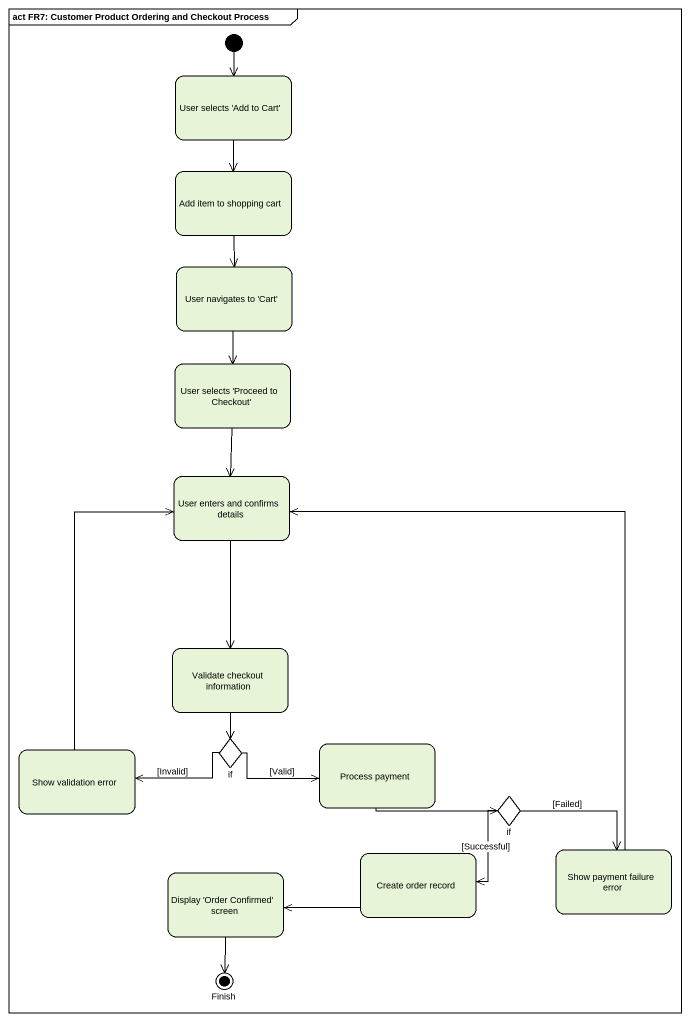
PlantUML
@startuml
mainframe act FR7: Customer Product Ordering and Checkout Process
hide empty description
state "User selects 'Add to Cart'" as User_selects_Add_to_Cart
state "Add item to shopping cart" as Add_item_to_shopping_cart
state "User navigates to 'Cart'" as User_navigates_to_Cart
state "User selects 'Proceed to Checkout'" as User_selects_Proceed_to
state "User enters and confirms details" as User_enters_and_confirms
state "Validate checkout information" as Validate_checkout
state "if" as if_ <<choice>>
state "Show validation error" as Show_validation_error
state "Process payment" as Process_payment
state "if" as if__2 <<choice>>
state "Create order record" as Create_order_record
state "Show payment failure error" as Show_payment_failure_error
state "Display 'Order Confirmed' screen" as Display_Order_Confirmed
state Finish <<end>>
[*] --> User_selects_Add_to_Cart
User_selects_Add_to_Cart --> Add_item_to_shopping_cart
Add_item_to_shopping_cart --> User_navigates_to_Cart
User_navigates_to_Cart --> User_selects_Proceed_to
User_selects_Proceed_to --> User_enters_and_confirms
User_enters_and_confirms --> Validate_checkout
Validate_checkout --> if_
if_ -left-> Show_validation_error : [Invalid]
if_ -right-> Process_payment : [Valid]
Show_validation_error -up-> User_enters_and_confirms
Process_payment -right-> if__2
if__2 --> Create_order_record : [Successful]
if__2 --> Show_payment_failure_error : [Failed]
Create_order_record -left-> Display_Order_Confirmed
Show_payment_failure_error -up-> User_enters_and_confirms
Display_Order_Confirmed --> Finish
@enduml
